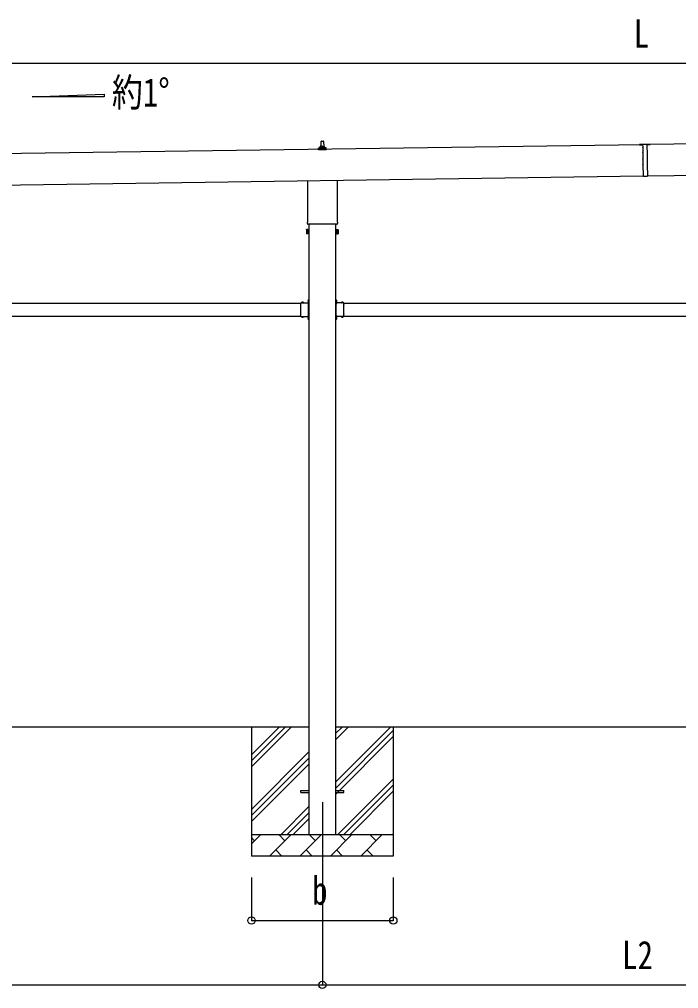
# Model space of a CAD drawing. Units: millimetres, scale not verified. Extents: x -16820 to 16820, y -11880 to 11880.
# Drawn here: x -5218 to -2151, y -6287 to -1776 of the extents above; entities that cross this region are included whole.
import ezdxf
from ezdxf.enums import TextEntityAlignment as Align

# ---------------------------------------------------------------- set-up
doc = ezdxf.new("R2010")
doc.units = ezdxf.units.MM
doc.header["$LTSCALE"] = 50
for name, color, linetype in [('0-3_YKK_12', 2, 'Continuous'), ('0-4_YKK_13', 4, 'Continuous'), ('0-5_YKK_A1', 4, 'Continuous'), ('0-6_YKK_D', 6, 'Continuous')]:
    doc.layers.add(name, color=color, linetype=linetype)
doc.styles.add('ＭＳ ゴシック', font='')
doc.styles.get('ＭＳ ゴシック').set_extended_font_data('MS Gothic')

msp = doc.modelspace()

# ---------------------------------------------------------------- linework, layer by layer
at = {"layer": '0-3_YKK_12'}
msp.add_line((-3808.38, -5420), (-3808.38, -5920), dxfattribs=at)
at = {"layer": '0-4_YKK_13'}
for p, q in [((-3814.38, -2367.88), (-3813.65, -2344.36)), ((-3812.65, -2343.38), (-3804.1, -2343.38)), ((-3803.1, -2344.36), (-3802.38, -2367.88)), ((-3826.63, -2383.38), (-3826.63, -2375.67)), ((-3790.13, -2383.38), (-3826.63, -2383.38)), ((-3826.25, -2374.88), (-3790.51, -2374.88)), ((-3825.86, -2374.7), (-3819.14, -2373.07)), ((-3818.76, -2372.88), (-3798, -2372.88)), ((-3818.38, -2372.1), (-3818.38, -2367.88)), ((-3817.38, -2367.88), (-3799.38, -2367.88)), ((-3798.38, -2372.1), (-3798.38, -2367.88)), ((-3790.89, -2374.7), (-3797.61, -2373.07)), ((-3790.13, -2383.38), (-3790.13, -2375.67)), ((-2283.45, -2358.47), (-2333.44, -2359.18)), ((-2333.44, -2359.18), (-2333.44, -2359.68)), ((-2333.44, -2359.68), (-2318.44, -2359.47)), ((-2318.44, -2358.97), (-2318.27, -2371.37)), ((-2318.26, -2372.17), (-2317.91, -2396.36)), ((-2298.45, -2358.68), (-2298.27, -2371.08)), ((-2298.44, -2359.18), (-2283.44, -2358.97)), ((-2298.26, -2371.88), (-2297.91, -2396.08)), ((-2283.45, -2358.47), (-2283.44, -2358.97)), ((-2317.9, -2397.16), (-2317.5, -2425.36)), ((-2317.48, -2426.16), (-2317.14, -2450.36)), ((-2297.9, -2396.88), (-2297.5, -2425.08)), ((-2297.49, -2425.88), (-2297.14, -2450.07)), ((-2317.13, -2451.16), (-2316.34, -2506.25)), ((-2297.13, -2450.87), (-2296.34, -2505.96)), ((-3740.08, -2524.77), (-3740.08, -2717.37)), ((-2316.34, -2506.25), (-2296.34, -2505.96)), ((-3876.68, -2717.37), (-3876.68, -2526.72)), ((-3878.38, -2726.14), (-3878.38, -2720.64)), ((-3740.44, -2729.64), (-3876.31, -2729.64)), ((-3738.38, -2720.64), (-3738.38, -2726.14)), ((-3882.38, -2755.64), (-3881.62, -2754.33)), ((-3882.38, -2755.64), (-3882.38, -2772.64)), ((-3882.38, -2772.64), (-3881.62, -2773.96)), ((-3875.38, -2759.24), (-3881.62, -2759.24)), ((-3875.38, -2769.05), (-3881.62, -2769.05)), ((-3875.38, -2773.96), (-3881.62, -2773.96)), ((-3872.88, -2773.34), (-3875.38, -2773.34)), ((-3743.88, -2773.34), (-3741.38, -2773.34)), ((-3741.38, -2759.24), (-3735.14, -2759.24)), ((-3741.38, -2769.05), (-3735.14, -2769.05)), ((-3741.38, -2773.96), (-3735.14, -2773.96)), ((-3734.38, -2755.64), (-3735.14, -2754.33)), ((-3734.38, -2772.64), (-3735.14, -2773.96)), ((-3734.38, -2755.64), (-3734.38, -2772.64)), ((-3908.88, -3105.29), (-3908.88, -3094.9)), ((-3908.88, -3094.9), (-3872.48, -3094.9)), ((-3908.88, -3147.29), (-3908.88, -3106.71)), ((-3905.61, -3094.04), (-3905.61, -3094.2)), ((-3904.91, -3094.9), (-3896.84, -3094.9)), ((-3902, -3094.9), (-3903.33, -3092.24)), ((-3899.75, -3094.9), (-3898.43, -3092.24)), ((-3896.14, -3094.04), (-3896.14, -3094.2)), ((-3876.58, -3087), (-3870.88, -3087)), ((-3872.88, -3096.5), (-3875.88, -3096.5)), ((-3872.48, -3085.87), (-3875.14, -3084.55)), ((-3872.48, -3088.13), (-3875.14, -3089.45)), ((-3873.34, -3082.27), (-3873.18, -3082.27)), ((-3873.34, -3091.74), (-3873.18, -3091.74)), ((-3872.88, -3105.29), (-3872.88, -3098.5)), ((-3872.88, -3147.29), (-3872.88, -3106.71)), ((-3872.48, -3079.5), (-3870.88, -3079.5)), ((-3872.48, -3096.46), (-3872.48, -3079.5)), ((-3872.48, -3082.97), (-3872.48, -3091.04)), ((-3870.88, -3084), (-3872.48, -3084)), ((-3872.48, -3085), (-3870.88, -3085)), ((-3872.48, -3089), (-3870.88, -3089)), ((-3870.88, -3090), (-3872.48, -3090)), ((-3744.28, -3079.5), (-3745.88, -3079.5)), ((-3745.88, -3084), (-3744.28, -3084)), ((-3744.28, -3085), (-3745.88, -3085)), ((-3740.18, -3087), (-3745.88, -3087)), ((-3744.28, -3089), (-3745.88, -3089)), ((-3745.88, -3090), (-3744.28, -3090)), ((-3744.28, -3096.46), (-3744.28, -3079.5)), ((-3744.28, -3082.97), (-3744.28, -3091.04)), ((-3744.28, -3085.87), (-3741.62, -3084.55)), ((-3744.28, -3088.13), (-3741.62, -3089.45)), ((-3707.88, -3094.9), (-3744.28, -3094.9)), ((-3743.88, -3096.5), (-3740.88, -3096.5)), ((-3743.88, -3105.29), (-3743.88, -3098.5)), ((-3743.88, -3147.29), (-3743.88, -3106.71)), ((-3743.42, -3082.27), (-3743.58, -3082.27)), ((-3743.42, -3091.74), (-3743.58, -3091.74)), ((-3720.61, -3094.04), (-3720.61, -3094.2)), ((-3711.84, -3094.9), (-3719.91, -3094.9)), ((-3717, -3094.9), (-3718.33, -3092.24)), ((-3714.75, -3094.9), (-3713.43, -3092.24)), ((-3711.14, -3094.04), (-3711.14, -3094.2)), ((-3707.88, -3105.29), (-3707.88, -3094.9)), ((-3707.88, -3147.29), (-3707.88, -3106.71)), ((-3908.88, -3159.1), (-3908.88, -3148.71)), ((-3872.88, -3155.5), (-3872.88, -3148.71)), ((-3743.88, -3155.5), (-3743.88, -3148.71)), ((-3707.88, -3159.1), (-3707.88, -3148.71)), ((-3908.88, -3159.1), (-3872.48, -3159.1)), ((-3905.61, -3159.96), (-3905.61, -3159.8)), ((-3904.91, -3159.1), (-3896.84, -3159.1)), ((-3902, -3159.1), (-3903.33, -3161.76)), ((-3899.75, -3159.1), (-3898.43, -3161.76)), ((-3896.14, -3159.96), (-3896.14, -3159.8)), ((-3875.88, -3157.5), (-3872.88, -3157.5)), ((-3872.48, -3165.87), (-3875.14, -3164.55)), ((-3872.48, -3168.13), (-3875.14, -3169.45)), ((-3873.34, -3162.27), (-3873.18, -3162.27)), ((-3873.34, -3171.74), (-3873.18, -3171.74)), ((-3872.48, -3174.5), (-3872.48, -3157.54)), ((-3872.48, -3162.97), (-3872.48, -3171.04)), ((-3872.48, -3165), (-3870.88, -3165)), ((-3872.48, -3169), (-3870.88, -3169)), ((-3872.48, -3174.5), (-3870.88, -3174.5)), ((-3744.28, -3165), (-3745.88, -3165)), ((-3744.28, -3169), (-3745.88, -3169)), ((-3744.28, -3174.5), (-3745.88, -3174.5)), ((-3744.28, -3174.5), (-3744.28, -3157.54)), ((-3707.88, -3159.1), (-3744.28, -3159.1)), ((-3744.28, -3162.97), (-3744.28, -3171.04)), ((-3744.28, -3165.87), (-3741.62, -3164.55)), ((-3744.28, -3168.13), (-3741.62, -3169.45)), ((-3740.88, -3157.5), (-3743.88, -3157.5)), ((-3743.42, -3162.27), (-3743.58, -3162.27)), ((-3743.42, -3171.74), (-3743.58, -3171.74)), ((-3720.61, -3159.96), (-3720.61, -3159.8)), ((-3711.84, -3159.1), (-3719.91, -3159.1)), ((-3717, -3159.1), (-3718.33, -3161.76)), ((-3714.75, -3159.1), (-3713.43, -3161.76)), ((-3711.14, -3159.96), (-3711.14, -3159.8)), ((-3908.38, -5365.5), (-3870.88, -5365.5)), ((-3908.38, -5374.5), (-3908.38, -5365.5)), ((-3745.88, -5365.5), (-3708.38, -5365.5)), ((-3708.38, -5374.5), (-3708.38, -5365.5)), ((-3908.38, -5374.5), (-3870.88, -5374.5)), ((-3745.88, -5374.5), (-3708.38, -5374.5))]:
    msp.add_line(p, q, dxfattribs=at)
for points in [[(-3875.38, -2773.96), (-3875.38, -2754.33), (-3881.62, -2754.33)], [(-3875.38, -2773.34), (-3875.38, -2754.94), (-3872.88, -2754.94)], [(-3741.38, -2773.34), (-3741.38, -2754.94), (-3743.88, -2754.94)], [(-3741.38, -2773.96), (-3741.38, -2754.33), (-3735.14, -2754.33)], [(-3872.88, -3098.5), (-3875.88, -3098.5), (-3875.88, -3094.9)], [(-3870.88, -3094.5), (-3870.88, -3088.5), (-3870.88, -3085.5), (-3870.88, -3079.5)], [(-3745.88, -3094.5), (-3745.88, -3088.5), (-3745.88, -3085.5), (-3745.88, -3079.5)], [(-3743.88, -3098.5), (-3740.88, -3098.5), (-3740.88, -3094.9)], [(-3872.88, -3155.5), (-3875.88, -3155.5), (-3875.88, -3159.1)], [(-3743.88, -3155.5), (-3740.88, -3155.5), (-3740.88, -3159.1)], [(-3870.88, -3174.5), (-3870.88, -3168.5), (-3870.88, -3165.5), (-3870.88, -3159.5)], [(-3745.88, -3174.5), (-3745.88, -3168.5), (-3745.88, -3165.5), (-3745.88, -3159.5)]]:
    msp.add_lwpolyline(points, dxfattribs=at)
for points in [[(-3872.88, -2774.64), (-3872.88, -2753.64), (-3870.88, -2753.64), (-3870.88, -2774.64)], [(-3743.88, -2774.64), (-3743.88, -2753.64), (-3745.88, -2753.64), (-3745.88, -2774.64)]]:
    msp.add_lwpolyline(points, close=True, dxfattribs=at)
for centre, radius, start, end in [((-3812.65, -2344.38), 1, 90, 178.60509), ((-3804.1, -2344.38), 1, 1.39491, 90), ((-3825.63, -2375.67), 1, 103.62699, 180), ((-3819.38, -2372.1), 1, 283.62699, 0), ((-3814.29, -2368.52), 4.13, 90, 171.17633), ((-3817.38, -2368.88), 1, 90, 180), ((-3805.04, -2367.88), 4.83, 133.60282, 180), ((-3811.71, -2367.88), 4.83, 0, 46.39718), ((-3802.46, -2368.52), 4.13, 8.82367, 90), ((-3799.38, -2368.88), 1, 0, 90), ((-3797.38, -2372.1), 1, 180, 256.37301), ((-3791.13, -2375.67), 1, 0, 76.37301), ((-2318.56, -2371.77), 0.5, 307.68835, 53.94855), ((-2297.96, -2371.48), 0.5, 127.68835, 233.94855), ((-2318.2, -2396.77), 0.5, 307.68835, 53.94855), ((-2317.79, -2425.77), 0.5, 307.68835, 53.94855), ((-2297.61, -2396.47), 0.5, 127.68835, 233.94855), ((-2297.19, -2425.47), 0.5, 127.68835, 233.94855), ((-2317.43, -2450.76), 0.5, 307.68835, 53.94855), ((-2296.83, -2450.47), 0.5, 127.68835, 233.94855), ((-3874.38, -2720.64), 4, 125.09963, 180), ((-3874.38, -2726.14), 4, 180, 194.47751), ((-3874.38, -2726.14), 4, 194.47751, 241.04498), ((-3742.38, -2726.14), 4, 298.95502, 345.52249), ((-3742.38, -2720.64), 4, 0, 54.90037), ((-3742.38, -2726.14), 4, 345.52249, 0), ((-3878.03, -2756.78), 4.34, 145.61575, 214.38425), ((-3866.14, -2764.14), 16.24, 162.41205, 197.58795), ((-3878.03, -2771.5), 4.34, 145.61575, 214.38425), ((-3750.62, -2764.14), 16.24, 342.41205, 17.58795), ((-3738.72, -2756.78), 4.34, 325.61575, 34.38425), ((-3738.72, -2771.5), 4.34, 325.61575, 34.38425), ((-3909.58, -3106), 1, 314.427, 45.573), ((-3904.75, -3094.04), 0.862, 129.12355, 180), ((-3904.91, -3094.2), 0.7, 180, 270), ((-3900.88, -3098.8), 7, 90, 129.12355), ((-3900.88, -3098.8), 7, 50.87645, 90), ((-3896.84, -3094.2), 0.7, 270, 0), ((-3897.01, -3094.04), 0.862, 0, 50.87645), ((-3868.58, -3087), 7, 140.87645, 180), ((-3868.58, -3087), 7, 180, 219.12355), ((-3873.34, -3083.13), 0.862, 90, 140.87645), ((-3873.34, -3090.87), 0.862, 219.12355, 270), ((-3873.18, -3082.97), 0.7, 0, 90), ((-3873.18, -3091.04), 0.7, 270, 0), ((-3872.18, -3106), 1, 134.427, 225.573), ((-3872.88, -3094.5), 2, 270, 0), ((-3743.88, -3094.5), 2, 180, 270), ((-3743.58, -3082.97), 0.7, 90, 180), ((-3743.58, -3091.04), 0.7, 180, 270), ((-3744.58, -3106), 1, 314.427, 45.573), ((-3743.42, -3083.13), 0.862, 39.12355, 90), ((-3743.42, -3090.87), 0.862, 270, 320.87645), ((-3748.18, -3087), 7, 0, 39.12355), ((-3748.18, -3087), 7, 320.87645, 0), ((-3719.75, -3094.04), 0.862, 129.12355, 180), ((-3719.91, -3094.2), 0.7, 180, 270), ((-3715.88, -3098.8), 7, 90, 129.12355), ((-3715.88, -3098.8), 7, 50.87645, 90), ((-3711.84, -3094.2), 0.7, 270, 0), ((-3712.01, -3094.04), 0.862, 0, 50.87645), ((-3707.18, -3106), 1, 134.427, 225.573), ((-3909.58, -3148), 1, 314.427, 45.573), ((-3872.18, -3148), 1, 134.427, 225.573), ((-3744.58, -3148), 1, 314.427, 45.573), ((-3707.18, -3148), 1, 134.427, 225.573), ((-3904.91, -3159.8), 0.7, 90, 180), ((-3904.75, -3159.96), 0.862, 180, 230.87645), ((-3900.88, -3155.2), 7, 230.87645, 270), ((-3900.88, -3155.2), 7, 270, 309.12355), ((-3896.84, -3159.8), 0.7, 0, 90), ((-3897.01, -3159.96), 0.862, 309.12355, 0), ((-3868.58, -3167), 7, 140.87645, 180), ((-3868.58, -3167), 7, 180, 219.12355), ((-3873.34, -3163.13), 0.862, 90, 140.87645), ((-3873.34, -3170.87), 0.862, 219.12355, 270), ((-3873.18, -3162.97), 0.7, 0, 90), ((-3873.18, -3171.04), 0.7, 270, 0), ((-3872.88, -3159.5), 2, 0, 90), ((-3743.88, -3159.5), 2, 90, 180), ((-3743.58, -3162.97), 0.7, 90, 180), ((-3743.58, -3171.04), 0.7, 180, 270), ((-3743.42, -3163.13), 0.862, 39.12355, 90), ((-3743.42, -3170.87), 0.862, 270, 320.87645), ((-3748.18, -3167), 7, 0, 39.12355), ((-3748.18, -3167), 7, 320.87645, 0), ((-3719.91, -3159.8), 0.7, 90, 180), ((-3719.75, -3159.96), 0.862, 180, 230.87645), ((-3715.88, -3155.2), 7, 230.87645, 270), ((-3715.88, -3155.2), 7, 270, 309.12355), ((-3711.84, -3159.8), 0.7, 0, 90), ((-3712.01, -3159.96), 0.862, 309.12355, 0)]:
    msp.add_arc(centre, radius, start, end, dxfattribs=at)
at = {"layer": '0-5_YKK_A1'}
for p, q in [((-5159.13, -2136.18), (-4823.13, -2123.76)), ((-4823.13, -2136.18), (-5159.13, -2136.18)), ((-4823.13, -2123.76), (-4823.13, -2136.18)), ((3078.48, -2282.38), (-2298.44, -2359.16)), ((-2318.44, -2359.44), (-7705.48, -2436.37)), ((-2296.37, -2504.14), (3080.56, -2427.33)), ((-7703.4, -2581.39), (-2316.37, -2504.43)), ((-3870.88, -2729.64), (-3870.88, -5570)), ((-3745.88, -5570), (-3745.88, -2729.64)), ((-6707.88, -3097), (-3908.88, -3097)), ((-3707.88, -3097), (-908.88, -3097)), ((-6707.88, -3157), (-3908.88, -3157)), ((-3875.88, -3157), (-3871.38, -3157)), ((-3740.88, -3157), (-3745.38, -3157)), ((-3707.88, -3157), (-908.88, -3157)), ((-3870.88, -5070), (-6745.88, -5070)), ((-4138.38, -5070), (-4138.38, -5670)), ((-4138.38, -5255.05), (-3953.33, -5070)), ((-4138.38, -5226.77), (-3981.61, -5070)), ((-4138.38, -5198.48), (-4009.9, -5070)), ((-870.88, -5070), (-3745.88, -5070)), ((-3745.88, -5325.1), (-3490.78, -5070)), ((-3745.88, -5127.11), (-3688.77, -5070)), ((-3745.88, -5098.82), (-3717.05, -5070)), ((-3745.88, -5353.38), (-3478.38, -5085.88)), ((-3478.38, -5070), (-3478.38, -5670)), ((-3745.88, -5381.67), (-3478.38, -5114.17)), ((-4138.38, -5453.04), (-3870.88, -5185.54)), ((-4138.38, -5481.32), (-3870.88, -5213.82)), ((-4138.38, -5509.61), (-3870.88, -5242.11)), ((-3736.22, -5570), (-3478.38, -5312.16)), ((-3707.94, -5570), (-3478.38, -5340.44)), ((-3679.65, -5570), (-3478.38, -5368.73)), ((-4000.78, -5570), (-3870.88, -5440.1)), ((-3972.5, -5570), (-3870.88, -5468.38)), ((-3944.21, -5570), (-3870.88, -5496.67)), ((-4138.38, -5570), (-3478.38, -5570)), ((-4138.38, -5612.89), (-4095.48, -5570)), ((-4124.04, -5598.55), (-4138.38, -5584.21)), ((-4054.06, -5670), (-3954.06, -5570)), ((-3982.62, -5598.55), (-4011.17, -5570)), ((-3912.64, -5670), (-3812.64, -5570)), ((-3841.2, -5598.55), (-3869.75, -5570)), ((-3771.22, -5670), (-3671.22, -5570)), ((-3699.77, -5598.55), (-3728.33, -5570)), ((-3629.8, -5670), (-3529.8, -5570)), ((-3558.35, -5598.55), (-3586.91, -5570)), ((-3481.66, -5570), (-3478.38, -5566.72)), ((-3478.38, -5670), (-4138.38, -5670)), ((-4025.51, -5641.45), (-3996.96, -5670)), ((-3884.09, -5641.45), (-3855.54, -5670)), ((-3742.67, -5641.45), (-3714.11, -5670)), ((-3601.25, -5641.45), (-3572.69, -5670))]:
    msp.add_line(p, q, dxfattribs=at)
for points in [[(-3875.88, -3097), (-3871.38, -3097), (-3871.38, -3157)], [(-3740.88, -3097), (-3745.38, -3097), (-3745.38, -3157)]]:
    msp.add_lwpolyline(points, dxfattribs=at)
at = {"layer": '0-6_YKK_D'}
for p, q in [((2898.05, -1981.89), (-7522.97, -1981.89)), ((-4138.38, -5770), (-4138.38, -5971)), ((-3808.38, -5770), (-3808.38, -6271)), ((-3808.38, -5770), (-3808.38, -6271)), ((-3478.38, -5770), (-3478.38, -5971)), ((-4138.38, -5970), (-3478.38, -5970)), ((-6808.38, -6270), (-3808.38, -6270)), ((-3808.38, -6270), (-808.38, -6270))]:
    msp.add_line(p, q, dxfattribs=at)
for centre in [(-4138.38, -5970), (-3478.38, -5970), (-3808.38, -6270), (-3808.38, -6270)]:
    msp.add_circle(centre, 17, dxfattribs=at)

# ---------------------------------------------------------------- texts
at = {"layer": '0-5_YKK_A1', "style": 'ＭＳ ゴシック', "width": 0.8}
msp.add_text('約1°', height=132, dxfattribs=at).set_placement((-4787.76, -2221.63), align=Align.BOTTOM_LEFT)
at = {"layer": '0-6_YKK_D', "style": 'ＭＳ ゴシック', "width": 0.8}
for s, p in [('L', (-2360.46, -1947.89)), ('b', (-3856.38, -5936)), ('L2', (-2413.98, -6236))]:
    msp.add_text(s, height=132, dxfattribs=at).set_placement(p, align=Align.BOTTOM_LEFT)

doc.saveas('drawing.dxf')
